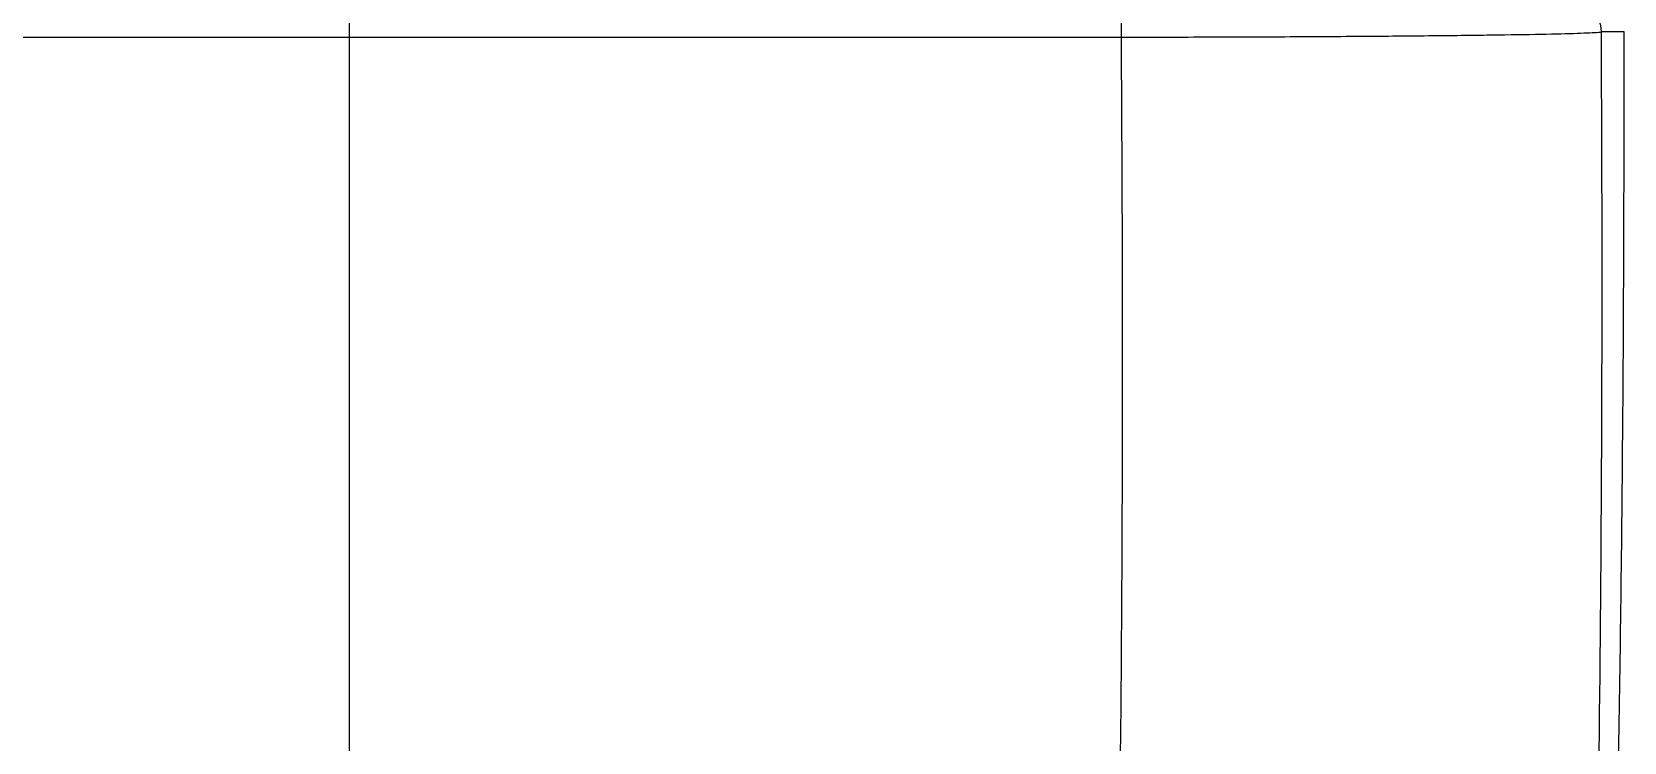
# Model space of a CAD drawing. Header units: millimetres. Extents: x 0 to 460316, y -63250 to 103204.
# Drawn here: x 324169.1 to 324412.8, y 66359.2 to 66467.9 of the extents above; entities that cross this region are included whole.
import ezdxf

# ---------------------------------------------------------------- set-up
doc = ezdxf.new("R2010")
doc.units = ezdxf.units.MM
doc.header["$LTSCALE"] = 25
doc.linetypes.add('CENTER', pattern=[50.8, 31.75, -6.35, 6.35, -6.35])
doc.layers.add('1', color=1, linetype='CENTER')
doc.layers.add('line', color=7, linetype='Continuous')

msp = doc.modelspace()

# ---------------------------------------------------------------- linework, layer by layer
at = {"layer": '1', "ltscale": 50}
msp.add_line((324217.72, 66098.91), (324217.72, 66619.41), dxfattribs=at)
at = {"layer": 'line'}
msp.add_line((324412.74, 66467.92), (324412.74, 66467.92), dxfattribs=at)
for points, knots in [([(324335.83, 66467.07), (324335.83, 66468.5), (324335.83, 66470.03), (324335.8, 66472.24), (324335.77, 66472.91), (324335.75, 66472.91)], [0, 0, 0, 0, 0.5, 0.5, 1, 1, 1, 1]), ([(324409.26, 66467.92), (324409.26, 66469.24), (324408.72, 66470.53), (324406.87, 66472.37), (324405.57, 66472.91), (324404.27, 66472.91)], [0, 0, 0, 0, 0.5, 0.5, 1, 1, 1, 1]), ([(324409.26, 66467.85), (324408.77, 66467.8), (324407.87, 66467.75), (324405.3, 66467.65), (324403.64, 66467.6), (324399.58, 66467.51), (324397.16, 66467.47), (324391.71, 66467.39), (324388.68, 66467.35), (324382.01, 66467.28), (324378.36, 66467.24), (324370.71, 66467.19), (324366.68, 66467.16), (324358.2, 66467.12), (324353.81, 66467.1), (324344.94, 66467.08), (324340.42, 66467.07), (324335.83, 66467.07)], [0, 0, 0, 0, 0.125, 0.125, 0.25, 0.25, 0.375, 0.375, 0.5, 0.5, 0.625, 0.625, 0.75, 0.75, 0.875, 0.875, 1, 1, 1, 1]), ([(324400.18, 66098.91), (324401.03, 66114.18), (324401.82, 66129.44), (324403.29, 66160.01), (324403.96, 66175.31), (324405.8, 66221.26), (324406.8, 66251.96), (324409.07, 66344.23), (324409.64, 66405.95), (324409.26, 66467.85)], [0, 0, 0, 0, 0.125, 0.125, 0.25, 0.25, 0.5, 0.5, 1, 1, 1, 1]), ([(324402.02, 66098.91), (324402.58, 66108.14), (324403.6, 66125.83), (324404.95, 66151.23), (324406.08, 66174.34), (324407.03, 66195.16), (324407.77, 66212.58), (324408.33, 66226.91), (324408.76, 66238.43), (324409.12, 66248.55), (324409.44, 66257.84), (324409.78, 66268.31), (324410.17, 66281.18), (324410.62, 66297.1), (324411.09, 66315.34), (324411.54, 66335.88), (324411.96, 66358.58), (324412.32, 66383.41), (324412.59, 66410.34), (324412.74, 66438.76), (324412.75, 66458.2), (324412.73, 66467.92)], [0, 0, 0, 0, 0.075119, 0.144011, 0.206674, 0.263108, 0.313312, 0.348386, 0.379613, 0.406993, 0.430597, 0.455189, 0.492076, 0.535221, 0.584624, 0.640284, 0.702201, 0.769102, 0.842036, 0.921003, 1, 1, 1, 1]), ([(324327.43, 66098.91), (324327.97, 66109.24), (324329.05, 66129.9), (324330.47, 66160.93), (324331.73, 66191.98), (324332.83, 66223.05), (324333.77, 66254.13), (324334.81, 66295.83), (324335.71, 66347.83), (324336.03, 66398.53), (324335.99, 66438.17), (324335.88, 66457.13), (324335.83, 66467.07)], [0, 0, 0, 0, 0.084793, 0.169525, 0.254198, 0.338812, 0.423368, 0.507867, 0.678619, 0.84646, 0.919456, 1, 1, 1, 1])]:
    msp.add_open_spline(points, degree=3, knots=knots, dxfattribs=at)
for points in [[(324412.74, 66467.92), (324412.7, 66467.92), (324411.54, 66467.92), (324409.26, 66467.92)], [(324409.26, 66467.92), (324409.26, 66467.9), (324409.26, 66467.87), (324409.26, 66467.85)], [(324217.72, 66467.07), (324178.35, 66467.07), (324138.98, 66467.07), (324099.62, 66467.07)], [(324335.83, 66467.07), (324296.47, 66467.07), (324257.1, 66467.07), (324217.72, 66467.07)]]:
    msp.add_open_spline(points, degree=3, dxfattribs=at)

doc.saveas('drawing.dxf')
